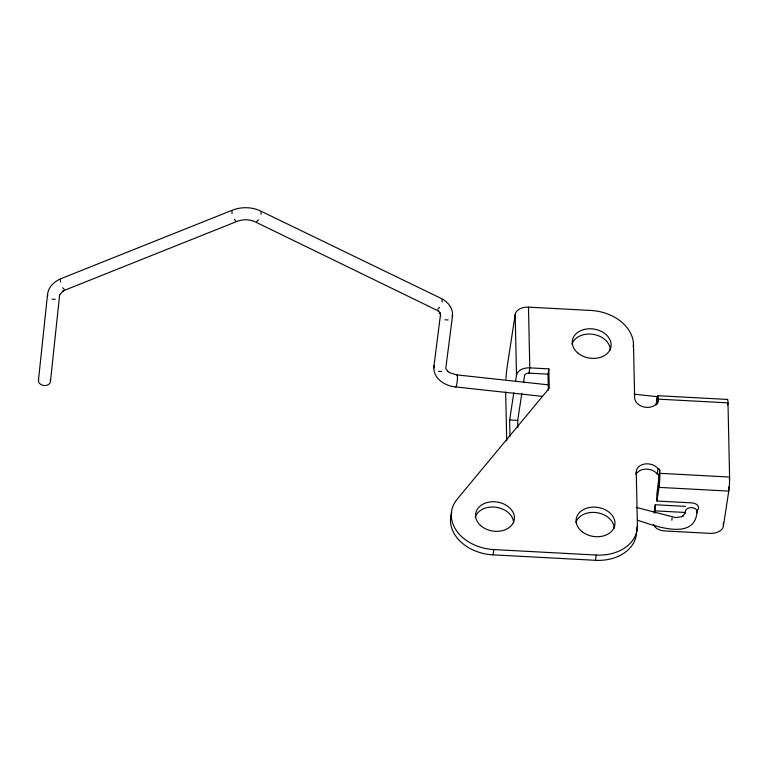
<?xml version="1.0" encoding="UTF-8"?>
<svg xmlns="http://www.w3.org/2000/svg" width="768" height="768" viewBox="0 0 768 768"><rect width="100%" height="100%" fill="white"/><g stroke="black" fill="none" stroke-linecap="round" stroke-linejoin="round"><path stroke-width="1.15" d="M672.096 517.958L671.856 520.262M60.432 279.754L60.49 282.125M231.994 211.21L232.042 213.59M261.082 214.32L261.024 211.949M442.118 301.987L442.061 299.606M38.4 380.784L47.52 294.595C48.211 286.992 54.461 281.328 61.19 278.573L232.742 210.029C241.498 206.774 251.491 206.861 260.035 210.72L441.072 298.387C447.658 301.498 453.187 308.054 452.525 315.696L445.766 368.448L448.109 371.674L447.322 371.117L450.048 372.902L457.085 374.918L548.534 384.864M50.496 381.178L59.616 294.998L59.434 296.179M59.539 294.931L63.302 290.899L62.65 291.398L65.693 289.834L237.254 221.299C242.938 219.178 249.437 219.235 254.986 221.741L438.883 311.203L438.106 310.646L440.515 314.026L440.285 312.864L440.429 315.187L433.862 366.758C433.008 378.538 445.229 386.122 455.664 386.938L542.362 396.374M697.181 510.624A7.546 4.944 -1.2 0 0 691.805 502.886L656.938 501.034L656.803 494.918L659.789 470.275A2.026 1.517 8.7 0 0 658.032 468.662A11.866 8.909 8.7 0 0 644.678 463.997A11.866 8.909 8.7 0 0 636.259 472.176L635.933 474.278M685.469 513.005C683.779 506.995 694.963 505.728 697.046 510.672C696.077 542.477 653.117 525.034 637.594 520.31M434.045 365.587L434.093 367.958M452.342 316.877L452.285 314.506M656.026 405.11L657.091 398.112A9.974 0.864 -86.9 0 1 658.253 399.139L658.234 399.754A11.866 8.909 8.7 0 1 646.176 407.347A11.866 8.909 8.7 0 1 634.646 397.786L633.494 344.486A42.058 31.594 8.7 0 0 590.966 310.464L528.48 307.133A12.134 7.939 -1.2 0 0 515.194 314.4L506.986 368.045A16.176 1.392 -86.9 0 0 505.93 379.085M510 436.358L509.645 419.981L513.802 392.842M515.606 381.034L516.509 375.139L515.194 314.4M636.259 472.176L637.411 525.466L636.605 530.746A42.058 31.594 8.7 0 1 595.45 560.304L492.998 554.851L493.805 549.571A42.058 31.594 8.7 0 1 456.902 531.293A42.058 31.594 8.7 0 1 457.2 499.133L549.254 388.243L548.832 368.88L529.795 367.862A12.134 7.939 -1.2 0 0 516.509 375.139M517.843 427.43L517.699 420.413L521.846 393.264M523.478 382.646L524.563 375.562A4.042 2.65 -1.2 0 1 528.989 373.142L548.026 374.16L548.832 368.88M528.989 373.142L529.795 367.862L528.48 307.133M595.45 560.304L596.266 555.034A42.058 31.594 8.7 0 0 637.411 525.466M633.178 346.598L633.494 344.486M657.581 403.968L658.253 399.139L727.987 402.864L729.59 477.043A9.974 0.864 -86.9 0 1 728.755 491.098L723.408 526.09A12.134 7.939 -1.2 0 1 710.122 533.366L664.531 530.938A12.134 7.939 -1.2 0 1 653.77 524.448M658.982 475.546A2.026 1.517 8.7 0 0 657.226 473.942L658.032 468.662M659.05 478.608L659.789 470.275M654.067 512.813L655.296 504.768L685.517 506.371M655.075 513.178L655.296 504.768M656.938 501.034L659.03 487.373A9.974 0.864 -86.9 0 0 659.856 473.328L729.59 477.043L729.264 479.155M727.661 404.966L727.987 402.864A9.974 0.864 -86.9 0 0 727.344 399.581M696.922 512.726L697.19 511.699M685.008 512.976L682.79 516.048L683.664 515.51L681.187 516.845L675.466 517.574L636.202 507.379M258.557 219.83L256.656 221.491M439.594 307.498L437.693 309.158M55.229 299.28L52.099 299.174M448.138 319.939L445.008 319.805M441.562 371.51L438.432 371.386M657.85 395.712L727.584 399.437M509.645 419.981L517.699 420.413M655.43 510.874L685.651 512.486M493.805 549.571L596.266 555.034M634.051 394.166L657.802 396.749M235.891 220.963L234.298 219.216M64.339 289.507L62.736 287.76M440.429 315.187L440.669 316.378M47.52 294.595L47.75 295.795M728.669 487.018L728.755 491.098L659.03 487.373L658.896 481.267M723.341 523.037L723.408 526.09M657.091 398.112L657.206 403.2M636.557 528.374L636.605 530.746M548.026 374.16L548.371 390.106M505.661 392.016L506.726 440.966M50.266 379.987A6.067 4.57 6 0 1 44.554 385.565A6.067 4.57 6 0 1 38.582 379.603M456.835 374.995A6.067 0.902 -83.8 0 1 457.219 381.398A6.067 0.902 -83.8 0 1 455.462 386.611M572.016 344.035A19.546 14.688 8.7 0 1 593.098 334.339A19.546 14.688 8.7 0 1 610.32 349.891M492.998 554.851A42.058 31.594 8.7 0 1 451.824 512.371M575.875 522.365A19.546 14.688 8.7 0 1 596.957 512.678A19.546 14.688 8.7 0 1 614.179 528.23M636.912 473.088A11.866 8.909 8.7 0 1 657.226 473.942M475.296 516.998A19.546 14.688 8.7 0 1 496.387 507.312A19.546 14.688 8.7 0 1 513.61 522.864M578.16 353.299A19.546 14.688 8.7 0 0 610.55 348.403A19.546 14.688 8.7 0 0 586.349 329.04A19.546 14.688 8.7 0 0 578.16 353.299M481.45 526.262A19.546 14.688 8.7 0 0 513.83 521.376A19.546 14.688 8.7 0 0 489.629 502.013A19.546 14.688 8.7 0 0 481.45 526.262M582.019 531.629A19.546 14.688 8.7 0 0 614.41 526.742A19.546 14.688 8.7 0 0 590.208 507.37A19.546 14.688 8.7 0 0 582.019 531.629"/></g></svg>
